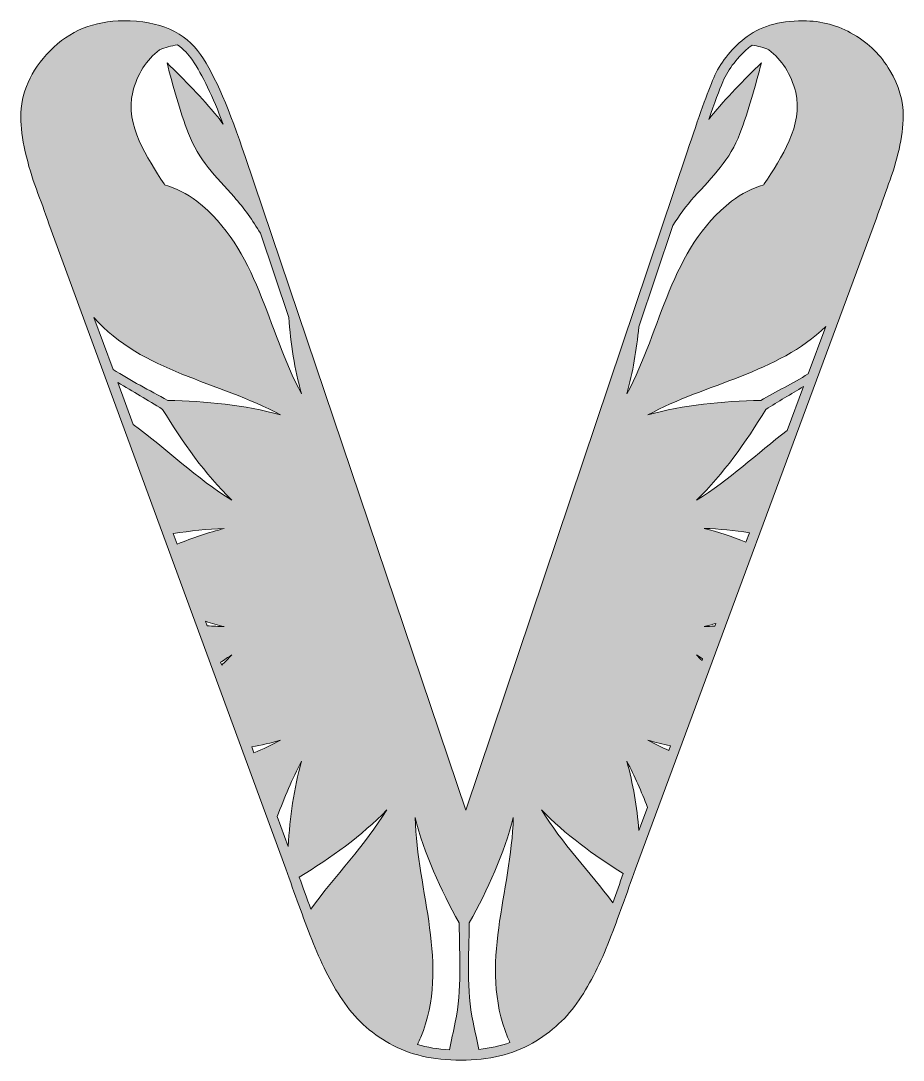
# Model space of a CAD drawing. Extents: x 43 to 2536, y -3058 to -41.
# Drawn here: x 1632.2 to 1987.8, y -979.4 to -560.6 of the extents above; entities that cross this region are included whole.
import ezdxf

# ---------------------------------------------------------------- set-up
doc = ezdxf.new("R2010")
doc.units = 0
doc.header["$MEASUREMENT"] = 0
doc.layers.add('Layer 1', color=7, linetype='Continuous', lineweight=0)

msp = doc.modelspace()

# ---------------------------------------------------------------- hatches: boundary and pattern name
at = {"layer": 'Layer 1', "true_color": 0x04878f, "transparency": 33554687}
h = msp.add_hatch(color=136, dxfattribs=at)
h.dxf.hatch_style = 2
edge = h.paths.add_edge_path()
edge.add_spline(control_points=[(1930.34, -713.59), (1914.96, -713.91), (1899.3, -715.3), (1884.87, -719.42), (1908.49, -706.6), (1937.04, -702.73), (1956.55, -683.83), (1956.55, -683.83), (1949.49, -702.88), (1949.49, -702.88), (1943.25, -706.65), (1936.74, -710), (1930.34, -713.59)], knot_values=[0, 0, 0, 0, 1, 1, 1, 2, 2, 2, 3, 3, 3, 4, 4, 4, 4], degree=3, periodic=0)
edge = h.paths.add_edge_path()
edge.add_spline(control_points=[(1904.47, -753.75), (1915.32, -743.29), (1924.4, -730.37), (1932.39, -717.16), (1937.49, -714.12), (1942.49, -710.95), (1947.6, -707.98), (1947.6, -707.98), (1941.04, -725.67), (1941.04, -725.67), (1928.88, -734.92), (1917.54, -745.76), (1904.47, -753.75)], knot_values=[0, 0, 0, 0, 1, 1, 1, 2, 2, 2, 3, 3, 3, 4, 4, 4, 4], degree=3, periodic=0)
edge = h.paths.add_edge_path()
edge.add_spline(control_points=[(1876.39, -858.92), (1879.62, -864.88), (1882.29, -871.16), (1884.77, -877.52), (1884.77, -877.52), (1881.31, -886.86), (1881.31, -886.86), (1880.46, -877.31), (1878.95, -867.88), (1876.39, -858.92)], knot_values=[0, 0, 0, 0, 1, 1, 1, 2, 2, 2, 3, 3, 3, 3], degree=3, periodic=0)
edge = h.paths.add_edge_path()
edge.add_spline(control_points=[(1842.06, -878.52), (1851.55, -888.35), (1863.05, -896.73), (1874.96, -904.17), (1873.57, -908.14), (1872.18, -912.08), (1870.78, -915.93), (1861.39, -903.45), (1850.23, -891.89), (1842.06, -878.52)], knot_values=[0, 0, 0, 0, 1, 1, 1, 2, 2, 2, 3, 3, 3, 3], degree=3, periodic=0)
edge = h.paths.add_edge_path()
edge.add_spline(control_points=[(1814.47, -964.09), (1811.72, -950.83), (1812.75, -937.48), (1812.94, -924.05), (1820.39, -910.52), (1827.03, -896.19), (1830.66, -881.58), (1829.93, -911.4), (1816.49, -940.96), (1828.38, -970.13), (1828.68, -970.86), (1829, -971.57), (1829.33, -972.26), (1825.51, -973.62), (1821.33, -974.54), (1816.8, -975.01), (1816.1, -971.44), (1815.26, -967.84), (1814.47, -964.09)], knot_values=[0, 0, 0, 0, 1, 1, 1, 2, 2, 2, 3, 3, 3, 4, 4, 4, 5, 5, 5, 6, 6, 6, 6], degree=3, periodic=0)
edge = h.paths.add_edge_path()
edge.add_spline(control_points=[(1791.1, -881.58), (1794.73, -896.19), (1801.38, -910.52), (1808.83, -924.05), (1809.01, -937.48), (1810.05, -950.83), (1807.29, -964.09), (1806.49, -967.92), (1805.63, -971.58), (1804.92, -975.21), (1800.29, -974.92), (1795.99, -974.21), (1792.04, -973.05), (1792.52, -972.1), (1792.98, -971.13), (1793.38, -970.13), (1805.27, -940.96), (1791.83, -911.4), (1791.1, -881.58)], knot_values=[0, 0, 0, 0, 1, 1, 1, 2, 2, 2, 3, 3, 3, 4, 4, 4, 5, 5, 5, 6, 6, 6, 6], degree=3, periodic=0)
edge = h.paths.add_edge_path()
edge.add_spline(control_points=[(1779.7, -878.52), (1770.97, -892.8), (1758.83, -905.02), (1749.08, -918.5), (1747.54, -914.32), (1745.99, -910.02), (1744.44, -905.62), (1757.19, -897.83), (1769.59, -889), (1779.7, -878.52)], knot_values=[0, 0, 0, 0, 1, 1, 1, 2, 2, 2, 3, 3, 3, 3], degree=3, periodic=0)
edge = h.paths.add_edge_path()
edge.add_spline(control_points=[(1745.37, -858.92), (1742.24, -869.87), (1740.69, -881.53), (1739.98, -893.23), (1739.98, -893.23), (1735.57, -881.23), (1735.57, -881.23), (1738.46, -873.6), (1741.51, -866.04), (1745.37, -858.92)], knot_values=[0, 0, 0, 0, 1, 1, 1, 2, 2, 2, 3, 3, 3, 3], degree=3, periodic=0)
edge = h.paths.add_edge_path()
edge.add_spline(control_points=[(1689.37, -717.16), (1697.37, -730.37), (1706.45, -743.29), (1717.29, -753.75), (1703.1, -745.08), (1690.94, -733.03), (1677.56, -723.32), (1677.56, -723.32), (1671.33, -706.37), (1671.33, -706.37), (1677.43, -709.77), (1683.33, -713.56), (1689.37, -717.16)], knot_values=[0, 0, 0, 0, 1, 1, 1, 2, 2, 2, 3, 3, 3, 4, 4, 4, 4], degree=3, periodic=0)
edge = h.paths.add_edge_path()
edge.add_spline(control_points=[(1736.89, -719.42), (1722.46, -715.3), (1706.81, -713.91), (1691.43, -713.59), (1684.03, -709.45), (1676.49, -705.62), (1669.39, -701.09), (1669.39, -701.09), (1661.68, -680.11), (1661.68, -680.11), (1681.16, -702.27), (1711.8, -705.81), (1736.89, -719.42)], knot_values=[0, 0, 0, 0, 1, 1, 1, 2, 2, 2, 3, 3, 3, 4, 4, 4, 4], degree=3, periodic=0)
edge = h.paths.add_edge_path()
edge.add_spline(control_points=[(1903.58, -631.57), (1910.89, -623.38), (1918.05, -616.58), (1922, -606.03), (1925.47, -596.75), (1928.16, -587.2), (1930.61, -577.56), (1923.48, -584.5), (1916.56, -591.6), (1910.26, -599.25), (1909.96, -599.62), (1909.68, -599.99), (1909.39, -600.36), (1911.75, -593.65), (1913.67, -588.56), (1915.11, -585.17), (1917.34, -579.94), (1921.11, -575.13), (1926.3, -570.88), (1926.49, -570.73), (1926.69, -570.6), (1926.88, -570.46), (1929.23, -570.79), (1931.49, -571.41), (1933.64, -572.3), (1938.86, -576.3), (1942.65, -582.16), (1944.44, -589.45), (1947.66, -602.67), (1938.56, -615.92), (1931.76, -626.36), (1931.68, -626.48), (1931.62, -626.6), (1931.57, -626.72), (1927, -628.05), (1922.58, -630.22), (1918.64, -633.28), (1893.81, -652.56), (1890.59, -684.78), (1876.39, -710.94), (1878.87, -702.27), (1880.36, -693.15), (1881.22, -683.91), (1881.22, -683.91), (1894.95, -643.09), (1894.95, -643.09), (1897.54, -639.07), (1900.35, -635.19), (1903.58, -631.57)], knot_values=[0, 0, 0, 0, 1, 1, 1, 2, 2, 2, 3, 3, 3, 4, 4, 4, 5, 5, 5, 6, 6, 6, 7, 7, 7, 8, 8, 8, 9, 9, 9, 10, 10, 10, 11, 11, 11, 12, 12, 12, 13, 13, 13, 14, 14, 14, 15, 15, 15, 16, 16, 16, 16], degree=3, periodic=0)
edge = h.paths.add_edge_path()
edge.add_spline(control_points=[(1699.77, -606.03), (1703.72, -616.58), (1710.88, -623.38), (1718.18, -631.57), (1722.26, -636.13), (1725.67, -641.1), (1728.78, -646.25), (1728.78, -646.25), (1740.22, -680.1), (1740.22, -680.1), (1741.01, -690.63), (1742.55, -701.07), (1745.37, -710.94), (1731.17, -684.78), (1727.95, -652.56), (1703.12, -633.28), (1699.18, -630.22), (1694.77, -628.05), (1690.19, -626.72), (1690.14, -626.6), (1690.09, -626.48), (1690.01, -626.36), (1683.21, -615.92), (1674.1, -602.67), (1677.32, -589.45), (1679.11, -582.16), (1682.9, -576.3), (1688.13, -572.3), (1690.43, -571.34), (1692.87, -570.7), (1695.39, -570.38), (1697.75, -572.05), (1699.76, -574.09), (1701.38, -576.48), (1705.41, -582.43), (1709.57, -591.1), (1713.79, -602.31), (1713.09, -601.28), (1712.33, -600.26), (1711.5, -599.25), (1705.2, -591.6), (1698.28, -584.5), (1691.15, -577.56), (1693.6, -587.2), (1696.29, -596.75), (1699.77, -606.03)], knot_values=[0, 0, 0, 0, 1, 1, 1, 2, 2, 2, 3, 3, 3, 4, 4, 4, 5, 5, 5, 6, 6, 6, 7, 7, 7, 8, 8, 8, 9, 9, 9, 10, 10, 10, 11, 11, 11, 12, 12, 12, 13, 13, 13, 14, 14, 14, 15, 15, 15, 15], degree=3, periodic=0)
edge = h.paths.add_edge_path()
edge.add_spline(control_points=[(1693.68, -767.21), (1700.52, -766.16), (1707.37, -765.32), (1714.23, -765.15), (1707.83, -766.74), (1701.49, -768.91), (1695.25, -771.47), (1695.25, -771.47), (1693.68, -767.21), (1693.68, -767.21)], knot_values=[0, 0, 0, 0, 1, 1, 1, 2, 2, 2, 3, 3, 3, 3], degree=3, periodic=0)
edge = h.paths.add_edge_path()
edge.add_spline(control_points=[(1706.67, -802.56), (1709.18, -803.36), (1711.7, -804.08), (1714.23, -804.71), (1711.93, -804.65), (1709.62, -804.52), (1707.32, -804.32), (1707.32, -804.32), (1706.67, -802.56), (1706.67, -802.56)], knot_values=[0, 0, 0, 0, 1, 1, 1, 2, 2, 2, 3, 3, 3, 3], degree=3, periodic=0)
edge = h.paths.add_edge_path()
edge.add_spline(control_points=[(1712.73, -819.06), (1714.23, -818.04), (1715.75, -817.06), (1717.29, -816.11), (1715.89, -817.46), (1714.52, -818.86), (1713.18, -820.28), (1713.18, -820.28), (1712.73, -819.06), (1712.73, -819.06)], knot_values=[0, 0, 0, 0, 1, 1, 1, 2, 2, 2, 3, 3, 3, 3], degree=3, periodic=0)
edge = h.paths.add_edge_path()
edge.add_spline(control_points=[(1725.26, -853.15), (1729.2, -852.42), (1733.09, -851.52), (1736.89, -850.44), (1733.4, -852.33), (1729.81, -854.02), (1726.16, -855.6), (1726.16, -855.6), (1725.26, -853.15), (1725.26, -853.15)], knot_values=[0, 0, 0, 0, 1, 1, 1, 2, 2, 2, 3, 3, 3, 3], degree=3, periodic=0)
edge = h.paths.add_edge_path()
edge.add_spline(control_points=[(1893.27, -854.57), (1890.42, -853.29), (1887.61, -851.93), (1884.87, -850.44), (1887.86, -851.29), (1890.9, -852.02), (1893.98, -852.66), (1893.98, -852.66), (1893.27, -854.57), (1893.27, -854.57)], knot_values=[0, 0, 0, 0, 1, 1, 1, 2, 2, 2, 3, 3, 3, 3], degree=3, periodic=0)
edge = h.paths.add_edge_path()
edge.add_spline(control_points=[(1906.7, -818.33), (1905.97, -817.58), (1905.22, -816.84), (1904.47, -816.11), (1905.3, -816.62), (1906.13, -817.14), (1906.95, -817.67), (1906.95, -817.67), (1906.7, -818.33), (1906.7, -818.33)], knot_values=[0, 0, 0, 0, 1, 1, 1, 2, 2, 2, 3, 3, 3, 3], degree=3, periodic=0)
edge = h.paths.add_edge_path()
edge.add_spline(control_points=[(1911.82, -804.51), (1910.39, -804.6), (1908.96, -804.68), (1907.53, -804.71), (1909.1, -804.32), (1910.66, -803.89), (1912.22, -803.43), (1912.22, -803.43), (1911.82, -804.51), (1911.82, -804.51)], knot_values=[0, 0, 0, 0, 1, 1, 1, 2, 2, 2, 3, 3, 3, 3], degree=3, periodic=0)
edge = h.paths.add_edge_path()
edge.add_spline(control_points=[(1924.39, -770.61), (1918.83, -768.43), (1913.2, -766.56), (1907.53, -765.15), (1913.62, -765.3), (1919.71, -765.98), (1925.77, -766.87), (1925.77, -766.87), (1924.39, -770.61), (1924.39, -770.61)], knot_values=[0, 0, 0, 0, 1, 1, 1, 2, 2, 2, 3, 3, 3, 3], degree=3, periodic=0)
edge = h.paths.add_edge_path()
edge.add_spline(control_points=[(1982.43, -580.63), (1978.9, -574.62), (1973.96, -569.73), (1967.77, -566.1), (1961.55, -562.47), (1954.72, -560.63), (1947.47, -560.63), (1937.56, -560.63), (1929.59, -563.04), (1923.77, -567.79), (1918.07, -572.45), (1913.92, -577.77), (1911.43, -583.6), (1909.05, -589.2), (1905.44, -599.23), (1900.71, -613.43), (1900.71, -613.43), (1811.5, -878.64), (1811.5, -878.64), (1811.5, -878.64), (1722.58, -615.35), (1722.58, -615.35), (1716.53, -596.66), (1710.51, -582.83), (1704.69, -574.23), (1698.57, -565.21), (1688.12, -560.63), (1673.62, -560.63), (1661.81, -560.63), (1651.84, -564.7), (1644.01, -572.73), (1636.19, -580.73), (1632.23, -589.76), (1632.23, -599.57), (1632.23, -603.36), (1632.84, -608.02), (1634.05, -613.41), (1635.26, -618.78), (1636.76, -623.84), (1638.51, -628.45), (1640.25, -633.02), (1641.94, -637.7), (1643.57, -642.39), (1643.57, -642.39), (1739.03, -902.25), (1739.03, -902.25), (1742.48, -912.24), (1745.99, -921.83), (1749.45, -930.77), (1752.95, -939.79), (1757.11, -947.97), (1761.82, -955.09), (1766.63, -962.35), (1773.03, -968.27), (1780.84, -972.68), (1788.68, -977.12), (1798.35, -979.37), (1809.59, -979.37), (1820.84, -979.37), (1830.52, -977.07), (1838.36, -972.54), (1846.16, -968.03), (1852.5, -962.16), (1857.21, -955.09), (1861.83, -948.16), (1865.95, -940.02), (1869.45, -930.9), (1872.93, -921.84), (1876.43, -912.2), (1879.86, -902.29), (1879.86, -902.29), (1976.99, -640.16), (1976.99, -640.16), (1978.61, -635.5), (1980.26, -630.86), (1981.9, -626.38), (1983.57, -621.86), (1984.97, -617.18), (1986.08, -612.47), (1987.2, -607.69), (1987.77, -603.17), (1987.77, -599.02), (1987.77, -592.85), (1985.98, -586.67), (1982.43, -580.63)], knot_values=[0, 0, 0, 0, 1, 1, 1, 2, 2, 2, 3, 3, 3, 4, 4, 4, 5, 5, 5, 6, 6, 6, 7, 7, 7, 8, 8, 8, 9, 9, 9, 10, 10, 10, 11, 11, 11, 12, 12, 12, 13, 13, 13, 14, 14, 14, 15, 15, 15, 16, 16, 16, 17, 17, 17, 18, 18, 18, 19, 19, 19, 20, 20, 20, 21, 21, 21, 22, 22, 22, 23, 23, 23, 24, 24, 24, 25, 25, 25, 26, 26, 26, 27, 27, 27, 28, 28, 28, 28], degree=3, periodic=0)

# ---------------------------------------------------------------- linework, layer by layer
at = {"layer": 'Layer 1'}
for points, knots in [([(1982.43, -580.63), (1978.9, -574.62), (1973.96, -569.73), (1967.77, -566.1), (1961.55, -562.47), (1954.72, -560.63), (1947.47, -560.63), (1937.56, -560.63), (1929.59, -563.04), (1923.77, -567.79), (1918.07, -572.45), (1913.92, -577.77), (1911.43, -583.6), (1909.05, -589.2), (1905.44, -599.23), (1900.71, -613.43), (1900.71, -613.43), (1811.5, -878.64), (1811.5, -878.64), (1811.5, -878.64), (1722.58, -615.35), (1722.58, -615.35), (1716.53, -596.66), (1710.51, -582.83), (1704.69, -574.23), (1698.57, -565.21), (1688.12, -560.63), (1673.62, -560.63), (1661.81, -560.63), (1651.84, -564.7), (1644.01, -572.73), (1636.19, -580.73), (1632.23, -589.76), (1632.23, -599.57), (1632.23, -603.36), (1632.84, -608.02), (1634.05, -613.41), (1635.26, -618.78), (1636.76, -623.84), (1638.51, -628.45), (1640.25, -633.02), (1641.94, -637.7), (1643.57, -642.39), (1643.57, -642.39), (1739.03, -902.25), (1739.03, -902.25), (1742.48, -912.24), (1745.99, -921.83), (1749.45, -930.77), (1752.95, -939.79), (1757.11, -947.97), (1761.82, -955.09), (1766.63, -962.35), (1773.03, -968.27), (1780.84, -972.68), (1788.68, -977.12), (1798.35, -979.37), (1809.59, -979.37), (1820.84, -979.37), (1830.52, -977.07), (1838.36, -972.54), (1846.16, -968.03), (1852.5, -962.16), (1857.21, -955.09), (1861.83, -948.16), (1865.95, -940.02), (1869.45, -930.9), (1872.93, -921.84), (1876.43, -912.2), (1879.86, -902.29), (1879.86, -902.29), (1976.99, -640.16), (1976.99, -640.16), (1978.61, -635.5), (1980.26, -630.86), (1981.9, -626.38), (1983.57, -621.86), (1984.97, -617.18), (1986.08, -612.47), (1987.2, -607.69), (1987.77, -603.17), (1987.77, -599.02), (1987.77, -592.85), (1985.98, -586.67), (1982.43, -580.63)], [0, 0, 0, 0, 1, 1, 1, 2, 2, 2, 3, 3, 3, 4, 4, 4, 5, 5, 5, 6, 6, 6, 7, 7, 7, 8, 8, 8, 9, 9, 9, 10, 10, 10, 11, 11, 11, 12, 12, 12, 13, 13, 13, 14, 14, 14, 15, 15, 15, 16, 16, 16, 17, 17, 17, 18, 18, 18, 19, 19, 19, 20, 20, 20, 21, 21, 21, 22, 22, 22, 23, 23, 23, 24, 24, 24, 25, 25, 25, 26, 26, 26, 27, 27, 27, 28, 28, 28, 28]), ([(1699.77, -606.03), (1703.72, -616.58), (1710.88, -623.38), (1718.18, -631.57), (1722.26, -636.13), (1725.67, -641.1), (1728.78, -646.25), (1728.78, -646.25), (1740.22, -680.1), (1740.22, -680.1), (1741.01, -690.63), (1742.55, -701.07), (1745.37, -710.94), (1731.17, -684.78), (1727.95, -652.56), (1703.12, -633.28), (1699.18, -630.22), (1694.77, -628.05), (1690.19, -626.72), (1690.14, -626.6), (1690.09, -626.48), (1690.01, -626.36), (1683.21, -615.92), (1674.1, -602.67), (1677.32, -589.45), (1679.11, -582.16), (1682.9, -576.3), (1688.13, -572.3), (1690.43, -571.34), (1692.87, -570.7), (1695.39, -570.38), (1697.75, -572.05), (1699.76, -574.09), (1701.38, -576.48), (1705.41, -582.43), (1709.57, -591.1), (1713.79, -602.31), (1713.09, -601.28), (1712.33, -600.26), (1711.5, -599.25), (1705.2, -591.6), (1698.28, -584.5), (1691.15, -577.56), (1693.6, -587.2), (1696.29, -596.75), (1699.77, -606.03)], [0, 0, 0, 0, 1, 1, 1, 2, 2, 2, 3, 3, 3, 4, 4, 4, 5, 5, 5, 6, 6, 6, 7, 7, 7, 8, 8, 8, 9, 9, 9, 10, 10, 10, 11, 11, 11, 12, 12, 12, 13, 13, 13, 14, 14, 14, 15, 15, 15, 15]), ([(1903.58, -631.57), (1910.89, -623.38), (1918.05, -616.58), (1922, -606.03), (1925.47, -596.75), (1928.16, -587.2), (1930.61, -577.56), (1923.48, -584.5), (1916.56, -591.6), (1910.26, -599.25), (1909.96, -599.62), (1909.68, -599.99), (1909.39, -600.36), (1911.75, -593.65), (1913.67, -588.56), (1915.11, -585.17), (1917.34, -579.94), (1921.11, -575.13), (1926.3, -570.88), (1926.49, -570.73), (1926.69, -570.6), (1926.88, -570.46), (1929.23, -570.79), (1931.49, -571.41), (1933.64, -572.3), (1938.86, -576.3), (1942.65, -582.16), (1944.44, -589.45), (1947.66, -602.67), (1938.56, -615.92), (1931.76, -626.36), (1931.68, -626.48), (1931.62, -626.6), (1931.57, -626.72), (1927, -628.05), (1922.58, -630.22), (1918.64, -633.28), (1893.81, -652.56), (1890.59, -684.78), (1876.39, -710.94), (1878.87, -702.27), (1880.36, -693.15), (1881.22, -683.91), (1881.22, -683.91), (1894.95, -643.09), (1894.95, -643.09), (1897.54, -639.07), (1900.35, -635.19), (1903.58, -631.57)], [0, 0, 0, 0, 1, 1, 1, 2, 2, 2, 3, 3, 3, 4, 4, 4, 5, 5, 5, 6, 6, 6, 7, 7, 7, 8, 8, 8, 9, 9, 9, 10, 10, 10, 11, 11, 11, 12, 12, 12, 13, 13, 13, 14, 14, 14, 15, 15, 15, 16, 16, 16, 16]), ([(1736.89, -719.42), (1722.46, -715.3), (1706.81, -713.91), (1691.43, -713.59), (1684.03, -709.45), (1676.49, -705.62), (1669.39, -701.09), (1669.39, -701.09), (1661.68, -680.11), (1661.68, -680.11), (1681.16, -702.27), (1711.8, -705.81), (1736.89, -719.42)], [0, 0, 0, 0, 1, 1, 1, 2, 2, 2, 3, 3, 3, 4, 4, 4, 4]), ([(1930.34, -713.59), (1914.96, -713.91), (1899.3, -715.3), (1884.87, -719.42), (1908.49, -706.6), (1937.04, -702.73), (1956.55, -683.83), (1956.55, -683.83), (1949.49, -702.88), (1949.49, -702.88), (1943.25, -706.65), (1936.74, -710), (1930.34, -713.59)], [0, 0, 0, 0, 1, 1, 1, 2, 2, 2, 3, 3, 3, 4, 4, 4, 4]), ([(1689.37, -717.16), (1697.37, -730.37), (1706.45, -743.29), (1717.29, -753.75), (1703.1, -745.08), (1690.94, -733.03), (1677.56, -723.32), (1677.56, -723.32), (1671.33, -706.37), (1671.33, -706.37), (1677.43, -709.77), (1683.33, -713.56), (1689.37, -717.16)], [0, 0, 0, 0, 1, 1, 1, 2, 2, 2, 3, 3, 3, 4, 4, 4, 4]), ([(1904.47, -753.75), (1915.32, -743.29), (1924.4, -730.37), (1932.39, -717.16), (1937.49, -714.12), (1942.49, -710.95), (1947.6, -707.98), (1947.6, -707.98), (1941.04, -725.67), (1941.04, -725.67), (1928.88, -734.92), (1917.54, -745.76), (1904.47, -753.75)], [0, 0, 0, 0, 1, 1, 1, 2, 2, 2, 3, 3, 3, 4, 4, 4, 4]), ([(1693.68, -767.21), (1700.52, -766.16), (1707.37, -765.32), (1714.23, -765.15), (1707.83, -766.74), (1701.49, -768.91), (1695.25, -771.47), (1695.25, -771.47), (1693.68, -767.21), (1693.68, -767.21)], [0, 0, 0, 0, 1, 1, 1, 2, 2, 2, 3, 3, 3, 3]), ([(1924.39, -770.61), (1918.83, -768.43), (1913.2, -766.56), (1907.53, -765.15), (1913.62, -765.3), (1919.71, -765.98), (1925.77, -766.87), (1925.77, -766.87), (1924.39, -770.61), (1924.39, -770.61)], [0, 0, 0, 0, 1, 1, 1, 2, 2, 2, 3, 3, 3, 3]), ([(1706.67, -802.56), (1709.18, -803.36), (1711.7, -804.08), (1714.23, -804.71), (1711.93, -804.65), (1709.62, -804.52), (1707.32, -804.32), (1707.32, -804.32), (1706.67, -802.56), (1706.67, -802.56)], [0, 0, 0, 0, 1, 1, 1, 2, 2, 2, 3, 3, 3, 3]), ([(1911.82, -804.51), (1910.39, -804.6), (1908.96, -804.68), (1907.53, -804.71), (1909.1, -804.32), (1910.66, -803.89), (1912.22, -803.43), (1912.22, -803.43), (1911.82, -804.51), (1911.82, -804.51)], [0, 0, 0, 0, 1, 1, 1, 2, 2, 2, 3, 3, 3, 3]), ([(1712.73, -819.06), (1714.23, -818.04), (1715.75, -817.06), (1717.29, -816.11), (1715.89, -817.46), (1714.52, -818.86), (1713.18, -820.28), (1713.18, -820.28), (1712.73, -819.06), (1712.73, -819.06)], [0, 0, 0, 0, 1, 1, 1, 2, 2, 2, 3, 3, 3, 3]), ([(1906.7, -818.33), (1905.97, -817.58), (1905.22, -816.84), (1904.47, -816.11), (1905.3, -816.62), (1906.13, -817.14), (1906.95, -817.67), (1906.95, -817.67), (1906.7, -818.33), (1906.7, -818.33)], [0, 0, 0, 0, 1, 1, 1, 2, 2, 2, 3, 3, 3, 3]), ([(1725.26, -853.15), (1729.2, -852.42), (1733.09, -851.52), (1736.89, -850.44), (1733.4, -852.33), (1729.81, -854.02), (1726.16, -855.6), (1726.16, -855.6), (1725.26, -853.15), (1725.26, -853.15)], [0, 0, 0, 0, 1, 1, 1, 2, 2, 2, 3, 3, 3, 3]), ([(1893.27, -854.57), (1890.42, -853.29), (1887.61, -851.93), (1884.87, -850.44), (1887.86, -851.29), (1890.9, -852.02), (1893.98, -852.66), (1893.98, -852.66), (1893.27, -854.57), (1893.27, -854.57)], [0, 0, 0, 0, 1, 1, 1, 2, 2, 2, 3, 3, 3, 3]), ([(1745.37, -858.92), (1742.24, -869.87), (1740.69, -881.53), (1739.98, -893.23), (1739.98, -893.23), (1735.57, -881.23), (1735.57, -881.23), (1738.46, -873.6), (1741.51, -866.04), (1745.37, -858.92)], [0, 0, 0, 0, 1, 1, 1, 2, 2, 2, 3, 3, 3, 3]), ([(1876.39, -858.92), (1879.62, -864.88), (1882.29, -871.16), (1884.77, -877.52), (1884.77, -877.52), (1881.31, -886.86), (1881.31, -886.86), (1880.46, -877.31), (1878.95, -867.88), (1876.39, -858.92)], [0, 0, 0, 0, 1, 1, 1, 2, 2, 2, 3, 3, 3, 3]), ([(1779.7, -878.52), (1770.97, -892.8), (1758.83, -905.02), (1749.08, -918.5), (1747.54, -914.32), (1745.99, -910.02), (1744.44, -905.62), (1757.19, -897.83), (1769.59, -889), (1779.7, -878.52)], [0, 0, 0, 0, 1, 1, 1, 2, 2, 2, 3, 3, 3, 3]), ([(1842.06, -878.52), (1851.55, -888.35), (1863.05, -896.73), (1874.96, -904.17), (1873.57, -908.14), (1872.18, -912.08), (1870.78, -915.93), (1861.39, -903.45), (1850.23, -891.89), (1842.06, -878.52)], [0, 0, 0, 0, 1, 1, 1, 2, 2, 2, 3, 3, 3, 3]), ([(1791.1, -881.58), (1794.73, -896.19), (1801.38, -910.52), (1808.83, -924.05), (1809.01, -937.48), (1810.05, -950.83), (1807.29, -964.09), (1806.49, -967.92), (1805.63, -971.58), (1804.92, -975.21), (1800.29, -974.92), (1795.99, -974.21), (1792.04, -973.05), (1792.52, -972.1), (1792.98, -971.13), (1793.38, -970.13), (1805.27, -940.96), (1791.83, -911.4), (1791.1, -881.58)], [0, 0, 0, 0, 1, 1, 1, 2, 2, 2, 3, 3, 3, 4, 4, 4, 5, 5, 5, 6, 6, 6, 6]), ([(1814.47, -964.09), (1811.72, -950.83), (1812.75, -937.48), (1812.94, -924.05), (1820.39, -910.52), (1827.03, -896.19), (1830.66, -881.58), (1829.93, -911.4), (1816.49, -940.96), (1828.38, -970.13), (1828.68, -970.86), (1829, -971.57), (1829.33, -972.26), (1825.51, -973.62), (1821.33, -974.54), (1816.8, -975.01), (1816.1, -971.44), (1815.26, -967.84), (1814.47, -964.09)], [0, 0, 0, 0, 1, 1, 1, 2, 2, 2, 3, 3, 3, 4, 4, 4, 5, 5, 5, 6, 6, 6, 6])]:
    msp.add_open_spline(points, degree=3, knots=knots, dxfattribs=at)

doc.saveas('drawing.dxf')
